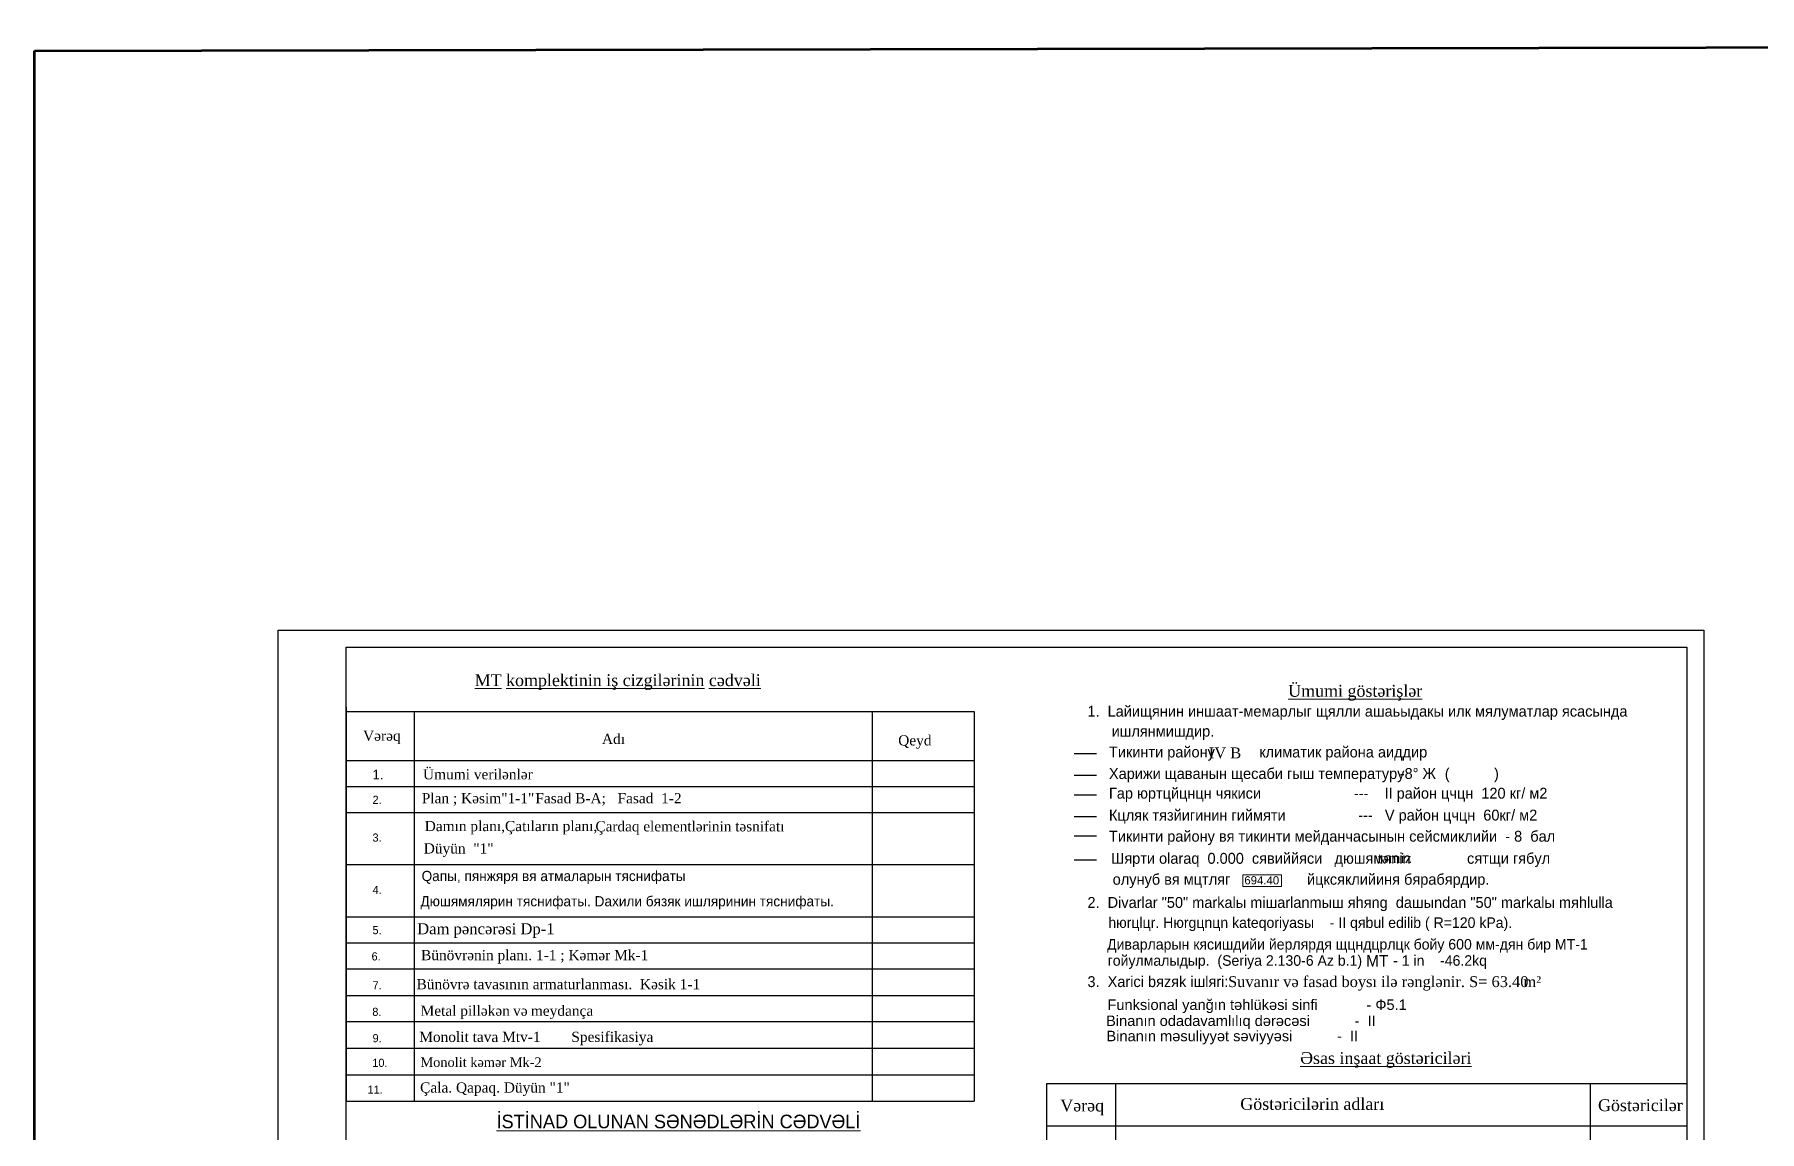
# Model space of a CAD drawing. Header units: millimetres. Extents: x 120281 to 1416367021, y -641565767 to 918373.
# Drawn here: x 440324 to 491145, y 725287 to 757603 of the extents above; entities that cross this region are included whole.
import ezdxf

# ---------------------------------------------------------------- set-up
doc = ezdxf.new("R2010")
doc.units = ezdxf.units.MM
for name, color, linetype, lineweight in [('аракясмя', 130, 'Continuous', 20), ('перегородка', 130, 'Continuous', 20), ('перегородка_Ном._пера__1', 7, 'Continuous', 15), ('размер', 90, 'Continuous', 40), ('размер2', 210, 'Continuous', 15), ('РАЗМЕРЫ', 80, 'Continuous', 9)]:
    doc.layers.add(name, color=color, linetype=linetype, lineweight=lineweight)
doc.styles.add('ARIAL', font='arial.ttf')
doc.styles.add('Arial AzLat', font='AZLTM.TTF', dxfattribs={"height": 300})
doc.styles.get("Standard").update_dxf_attribs({"font": 'arial.ttf'})
doc.styles.add('style6', font='times.ttf')
doc.styles.add('Times New  Roman', font='times.ttf')
doc.styles.add('Times New Roman', font='times.ttf', dxfattribs={"height": 300})
doc.styles.add('СГЕНЕРИР_СТИЛЬ_1', font='A3TI(LA).TTF')
doc.styles.add('СГЕНЕРИР_СТИЛЬ_2', font='AZLTM.TTF')

msp = doc.modelspace()

# ---------------------------------------------------------------- linework, layer by layer
at = {"color": 0}
msp.add_line((449505.7444, 737787.45528), (449505.7444, 728187.45528), dxfattribs=at)
at = {"color": 244, "lineweight": 53, "true_color": 0x991b1e}
msp.add_lwpolyline([(440324.24024, 757119.90004), (681637.27816, 757603.30928), (681637.27816, 688202.32989), (440324.24024, 687718.92066)], close=True, dxfattribs=at)
at = {"layer": 'аракясмя', "color": 0}
msp.add_lwpolyline([(475926.48226, 732845.16864), (477067.55516, 732845.16864), (477067.55516, 732506.89701), (475926.48226, 732506.89701)], close=True, dxfattribs=at)
at = {"layer": 'перегородка', "color": 0, "lineweight": 25}
for p, q in [((470955.74243, 736420.75864), (471608.0353, 736420.75864)), ((470955.74243, 735786.23271), (471608.0353, 735786.23271)), ((470955.74243, 735206.57864), (471608.0353, 735206.57864)), ((470955.74243, 734561.74049), (471608.0353, 734561.74049)), ((470955.74243, 734000.45352), (471608.0353, 734000.45352)), ((470955.74243, 733289.33161), (471608.0353, 733289.33161))]:
    msp.add_line(p, q, dxfattribs=at)
at = {"layer": 'размер', "color": 0, "lineweight": 30}
for p, q in [((449505.7444, 737659.61138), (468005.7444, 737659.61138)), ((449505.7444, 737659.61138), (449505.7444, 726176.50067)), ((451505.7444, 737659.61138), (451505.7444, 726176.50067)), ((465005.7444, 737659.61138), (465005.7444, 726176.50067)), ((468005.7444, 737659.61138), (468005.7444, 726176.50067)), ((449505.7444, 736219.61138), (468005.7444, 736219.61138)), ((449505.7444, 735451.61138), (468005.7444, 735451.61138)), ((449505.7444, 734683.61138), (468005.7444, 734683.61138)), ((449505.7444, 733147.61138), (468005.7444, 733147.61138)), ((449505.7444, 731611.61138), (468005.7444, 731611.61138)), ((449505.7444, 731611.61138), (468005.7444, 731611.61138)), ((449505.7444, 730843.61138), (468005.7444, 730843.61138)), ((449505.7444, 730843.61138), (468005.7444, 730843.61138)), ((449505.7444, 730075.61138), (468005.7444, 730075.61138)), ((449505.7444, 729292.8337), (468005.7444, 729292.8337)), ((449505.7444, 729292.8337), (468005.7444, 729292.8337)), ((449505.7444, 729292.8337), (468005.7444, 729292.8337)), ((449505.7444, 729292.8337), (468005.7444, 729292.8337)), ((449505.7444, 729292.8337), (468005.7444, 729292.8337)), ((449505.7444, 729292.8337), (468005.7444, 729292.8337)), ((449505.7444, 729292.8337), (468005.7444, 729292.8337)), ((449505.7444, 728524.8337), (468005.7444, 728524.8337)), ((449505.7444, 727742.05603), (468005.7444, 727742.05603)), ((449505.7444, 727742.05603), (468005.7444, 727742.05603)), ((449505.7444, 727742.05603), (468005.7444, 727742.05603)), ((449505.7444, 727742.05603), (468005.7444, 727742.05603)), ((449505.7444, 727742.05603), (468005.7444, 727742.05603)), ((449505.7444, 727742.05603), (468005.7444, 727742.05603)), ((449505.7444, 726959.27835), (468005.7444, 726959.27835)), ((449505.7444, 726959.27835), (468005.7444, 726959.27835)), ((449505.7444, 726959.27835), (468005.7444, 726959.27835)), ((449505.7444, 726959.27835), (468005.7444, 726959.27835)), ((449505.7444, 726959.27835), (468005.7444, 726959.27835)), ((449505.7444, 726959.27835), (468005.7444, 726959.27835)), ((449505.7444, 726959.27835), (468005.7444, 726959.27835)), ((449505.7444, 726959.27835), (468005.7444, 726959.27835)), ((449505.7444, 726959.27835), (468005.7444, 726959.27835)), ((449505.7444, 726959.27835), (468005.7444, 726959.27835)), ((449505.7444, 726959.27835), (468005.7444, 726959.27835)), ((470134.33331, 726702.01297), (470134.33331, 723052.55886)), ((470134.33331, 726702.01297), (489005.7444, 726702.01297)), ((472174.24052, 726702.01297), (472174.24052, 723052.55886)), ((486151.68477, 726702.01297), (486151.68477, 723052.55886)), ((449505.7444, 726176.50067), (468005.7444, 726176.50067)), ((449505.7444, 726176.50067), (468005.7444, 726176.50067)), ((449505.7444, 726176.50067), (468005.7444, 726176.50067)), ((449505.7444, 726176.50067), (468005.7444, 726176.50067)), ((449505.7444, 726176.50067), (468005.7444, 726176.50067)), ((470134.33331, 725452.55886), (489005.7444, 725452.55886))]:
    msp.add_line(p, q, dxfattribs=at)
for points in [[(447505.7444, 740052.39221), (489505.7444, 740052.39221), (489505.7444, 710352.39221), (447505.7444, 710352.39221)], [(449505.7444, 739552.39221), (489005.7444, 739552.39221), (489005.7444, 710852.39221), (449505.7444, 710852.39221)]]:
    msp.add_lwpolyline(points, close=True, dxfattribs=at)

# ---------------------------------------------------------------- texts
at = {"color": 0, "style": 'Arial AzLat'}
for s, height, p in [('hюrцlцr. Hюrgцnцn kateqoriyasы    - II qяbul edilib ( R=120 kPa).', 310, (471960.97459, 731284.75336)), ('Диварларын кясишдийи йерлярдя щцндцрлцк бойу 600 мм-дян бир MT-1                     ', 310, (471923.56333, 730646.30389)), ('гойулмалыдыр.  (Seriya 2.130-6 Az b.1)         ', 310, (471940.75965, 730169.07329)), ('MT', 336.446989, (479557.50318, 730146.88956)), ('- 1 in    -46.2kq', 310, (480352.30335, 730169.07329))]:
    msp.add_text(s, height=height, dxfattribs=at).set_placement(p)
at = {"color": 0, "insert": (451712.84779, 730632.49511), "char_height": 300, "attachment_point": 1, "style": 'Times New Roman'}
msp.add_mtext_dynamic_manual_height_columns('{\\fTimes New Roman|b0|i0|c238|p18;Bünövr}ə{\\fTimes New Roman|b0|i0|c238|p18;nin planı. 1-1 ; K}ə{\\fTimes New Roman|b0|i0|c238|p18;m}ə{\\fTimes New Roman|b0|i0|c238|p18;r Mk-1}', width=9709.1367466, gutter_width=1, heights=[0], dxfattribs=at)
at = {"color": 0, "lineweight": 30, "ltscale": 100, "insert": (455757.88856, 729623.7148), "char_height": 300, "width": 13477.7278158, "attachment_point": 5, "style": 'Times New  Roman'}
msp.add_mtext('{\\fTimes New Roman|b0|i0|c238|p18;Bünövrə tavasının armaturlanması}.{\\fTimes New Roman|b0|i0|c238|p18;  }Kə{\\fTimes New Roman|b0|i0|c238|p18;sik 1-1}', dxfattribs=at)
at = {"color": 0, "insert": (451698.67018, 728995.33233), "char_height": 300, "width": 7509.8222939, "attachment_point": 1, "style": 'style6'}
msp.add_mtext('\\pxt17;Metal pill{\\fTimes New Roman|b0|i0|c238|p18;ə}k{\\fTimes New Roman|b0|i0|c238|p18;ə}n{\\fArial Narrow|b0|i0|c238|p34; }v{\\fTimes New Roman|b0|i0|c238|p18;ə\\fArial Narrow|b0|i0|c238|p34; }meydança', dxfattribs=at)
at = {"color": 0, "lineweight": 15, "width": 13362.1924237, "attachment_point": 1}
for s, insert, char_height, style in [('{\\fTimes New Roman|b0|i0|c238|p18;Monolit }tava Mtv-1{\\fTimes New Roman|b0|i0|c238|p18;        }Spesifikasiya', (451659.07066, 728224.8994), 300, 'Times New Roman'), ('{\\fTimes New Roman|b0|i0|c238|p18;Monolit k}ə{\\fTimes New Roman|b0|i0|c238|p18;m}ə{\\fTimes New Roman|b0|i0|c238|p18;r Mk-}2', (451694.03866, 727468.14649), 280, 'Times New  Roman')]:
    msp.add_mtext(s, dxfattribs=dict(at, insert=insert, char_height=char_height, style=style))
at = {"color": 0, "ltscale": 100, "insert": (451684.93906, 726732.33138), "char_height": 300, "width": 7710.2810564, "attachment_point": 1, "style": 'Times New  Roman'}
msp.add_mtext('{\\fTimes New Roman|b0|i0|c238|p18;Çala.} {\\fTimes New Roman|b0|i0|c238|p18;Qapaq.} {\\fTimes New Roman|b0|i0|c238|p18;Düyün "1"}', dxfattribs=at)
at = {"layer": 'аракясмя', "color": 0, "char_height": 308.0810227, "width": 13151.9920299, "attachment_point": 1, "style": 'ARIAL'}
for s, insert in [('Funksional yanğın təhlükəsi sinfi            - Ф5.1\\P      ', (471934.76505, 729175.13549)), ('Binanın odadavamlılıq dərəcəsi           -  II      ', (471894.89855, 728702.97433)), ('Binanın məsuliyyət səviyyəsi           -  II      ', (471906.06326, 728253.66509))]:
    msp.add_mtext(s, dxfattribs=dict(at, insert=insert))
at = {"layer": 'перегородка', "color": 0, "lineweight": 25}
for s, style, p in [('1.  Lайищянин иншаат-мемарлыг щялли ашаьыдакы илк мялуматлар ясасында', 'Arial AzLat', (471345.48597, 737507.89972)), ('      ишлянмишдир.  ', 'Arial AzLat', (471345.48597, 736920.81363)), ('Тикинти району           климатик района аиддир', 'Arial AzLat', (471979.34957, 736305.98459)), ('Харижи щаванын щесаби гыш температуру          (           )', 'Arial AzLat', (471979.34957, 735671.45867)), ('Гар юртцйцнцн чякиси                       ---    II район цчцн  120 кг/ м2', 'Arial AzLat', (471979.34957, 735091.80459)), ('Кцляк тязйигинин гиймяти                  ---   V район цчцн  60кг/ м2     ', 'Arial AzLat', (471979.34957, 734446.96645)), ('Тикинти району вя тикинти мейданчасынын сейсмиклийи  - 8  бал', 'Arial AzLat', (471979.34957, 733823.93934)), ('  Шярти olaraq  0.000  сявиййяси   дюшямяnin              сятщи гябул ', 'Arial AzLat', (471802.0018, 733173.42479)), ('   олунуб вя мцтляг                   йцксяклийиня бярабярдир.', 'Arial AzLat', (471733.32797, 732555.72977)), ('2.  Divarlar "50" markalы miшarlanmыш яhяng  daшыndan "50" markalы mяhlulla', 'Arial AzLat', (471345.48597, 731874.27457)), ('3.  Xarici bяzяk iшlяri:   ', 'Arial AzLat', (471345.48597, 729541.37444)), ('Suvanır və fasad boysı ilə rənglənir. S= 63.40', 'Times New  Roman', (475488.27189, 729541.37444))]:
    msp.add_text(s, height=320, dxfattribs=dict(at, style=style)).set_placement(p)
at = {"layer": 'перегородка', "color": 0, "style": 'Arial AzLat'}
for s, height, p in [('1.', 288, (450282.93267, 735659.30328)), ('2.', 240, (450282.93267, 734938.03637)), ('3.', 240, (450282.93267, 733825.46615)), ('Qапы, пянжяря вя атмаларын тяснифаты', 300, (451728.97074, 732663.32396)), ('4.', 240, (450282.93267, 732282.92608)), ('Дюшямялярин тяснифаты. Dахили бязяк ишляринин тяснифаты.', 300, (451695.02455, 731919.51004)), ('5.', 240, (450282.93267, 731098.28961)), ('6.', 240, (450254.42445, 730325.67049)), ('7.', 240, (450284.53379, 729473.8353)), ('8.', 240, (450277.35493, 728692.81871)), ('9.', 240, (450284.53379, 727916.27658)), ('10.', 240, (450277.35493, 727190.29055)), ('11.', 240, (450137.93312, 726399.75818))]:
    msp.add_text(s, height=height, dxfattribs=at).set_placement(p)
at = {"layer": 'перегородка', "color": 0, "lineweight": 25, "char_height": 320, "attachment_point": 1, "style": 'Arial AzLat'}
for s, insert in [('{\\fTimes New Roman|b0|i0|c238|p18;IV\\fTimes New Roman|b0|i0|c204|p18; \\fTimes New Roman|b0|i0|c0|p18;B}', (474922.47104, 736600.77022)), ('   -8%%D Ж', (480189.89338, 735993.05371))]:
    msp.add_mtext(s, dxfattribs=dict(at, insert=insert))
at = {"layer": 'перегородка', "color": 0, "char_height": 300, "attachment_point": 1, "style": 'Arial AzLat'}
for s, insert in [('{\\fTimes New Roman|b0|i0|c238|p18;Plan ; Kəsim"1-1"}', (451733.73252, 735254.8487)), ('{\\fTimes New Roman|b0|i0|c238|p18;Damın planı,Çatıların planı,}', (451820.25495, 734434.84866))]:
    msp.add_mtext(s, dxfattribs=dict(at, insert=insert))
at = {"layer": 'перегородка', "color": 0, "char_height": 300, "attachment_point": 1}
for s, insert in [('{\\fTimes New Roman|b0|i0|c238|p18; Fasad B-A;}', (454967.42763, 735254.88365)), ('{\\fTimes New Roman|b0|i0|c238|p18; Fasad  \\fTimes New Roman|b0|i0|c0|p18;1-2}', (457387.79772, 735254.88365))]:
    msp.add_mtext(s, dxfattribs=dict(at, insert=insert))
at = {"layer": 'перегородка', "color": 0, "insert": (456850.86093, 734030.85282), "char_height": 297.5005516, "width": 10572.5513968, "attachment_point": 7}
msp.add_mtext('{\\fTimes New Roman|b0|i0|c238|p18;Çardaq elementlərinin təsnifatı}', dxfattribs=at)
at = {"layer": 'перегородка', "color": 0, "attachment_point": 7, "style": 'Arial AzLat'}
for s, insert, char_height, width in [('{\\fTimes New Roman|b0|i0|c238|p18;Düyün  "1"}', (451791.64382, 733376.69132), 300, 13372.6800129), ('{\\fTimes New Roman|b0|i0|c238|p18;         m²}', (483102.78229, 729540.7715), 320, 1956.1943438)]:
    msp.add_mtext(s, dxfattribs=dict(at, insert=insert, char_height=char_height, width=width))
at = {"layer": 'перегородка_Ном._пера__1', "color": 0, "linetype": 'Continuous'}
for s, insert, char_height, attachment_point, style in [('{\\LM\\fTimes New Roman|b0|i0|c238|p18;T\\fTimes New Roman|b0|i0|c204|p18; komplektinin iş \\fTimes New Roman|b0|i0|c238|p18;c\\fTimes New Roman|b0|i0|c204|p18;izgilərinin cədvəli}', (453292.42949, 738291.56623), 350, 7, 'Times New  Roman'), ('{\\LÜmumi göstərişlər}', (477259.96858, 737977.60164), 350, 7, 'Times New  Roman'), ('{Vərəq}', (450004.13483, 736698.01422), 300, 7, 'Times New  Roman'), ('{Adı}', (457042.01878, 736698.01422), 300, 7, 'Times New  Roman'), ('{Qeyd}', (465770.36968, 736560.84924), 300, 7, 'Times New  Roman'), ('Ümumi verilənlər', (451769.80295, 735655.94545), 300, 7, 'Times New  Roman'), ('{\\LƏsas inşaat göstəriciləri}', (477610.18658, 727160.52768), 350, 7, 'Times New  Roman'), ('{\\fTimes New Roman|b0|i0|c0|p18;Göstəricilərin adları}', (477969.15044, 725919.1394), 350, 8, 'СГЕНЕРИР_СТИЛЬ_2'), ('{\\fTimes New Roman|b0|i0|c0|p18;Göstəricilər}', (487635.11902, 725880.47697), 350, 8, 'СГЕНЕРИР_СТИЛЬ_2'), ('{\\fTimes New Roman|b0|i0|c0|p18;Vərəq}', (471190.2982, 725762.7507), 350, 8, 'СГЕНЕРИР_СТИЛЬ_2')]:
    msp.add_mtext(s, dxfattribs=dict(at, insert=insert, char_height=char_height, attachment_point=attachment_point, style=style))
at = {"layer": 'перегородка_Ном._пера__1', "color": 0, "linetype": 'Continuous', "insert": (479103.20779, 732676.25174), "char_height": 297.5005516, "width": 15047.5111246, "attachment_point": 8, "line_spacing_factor": 1.029854, "style": 'СГЕНЕРИР_СТИЛЬ_2'}
msp.add_mtext('{\\fTimes New Roman|b0|i0|c238|p22;                       təmiz\\P }', dxfattribs=at)
at = {"layer": 'перегородка_Ном._пера__1', "linetype": 'Continuous', "insert": (453935.99427, 725376.16882), "char_height": 400, "attachment_point": 7, "style": 'СГЕНЕРИР_СТИЛЬ_1'}
msp.add_mtext('{\\LİSTİNAD OLUNAN SƏNƏDLƏRİN CƏDVƏLİ}', dxfattribs=at)
at = {"layer": 'размер2', "color": 0, "lineweight": 30, "insert": (453621.7944, 731206.19161), "char_height": 323.8473954, "attachment_point": 5, "style": 'Times New  Roman'}
msp.add_mtext_dynamic_manual_height_columns('\\pxqc;Dam p{\\fTimes New Roman|b0|i0|c238|p18;əncərəsi Dp-1}', width=50674.4431677, gutter_width=1, heights=[0], dxfattribs=at)
at = {"layer": 'РАЗМЕРЫ', "color": 1}
msp.add_text('694.40', height=240, dxfattribs=at).set_placement((475968.7501, 732566.61135))

doc.saveas('drawing.dxf')
